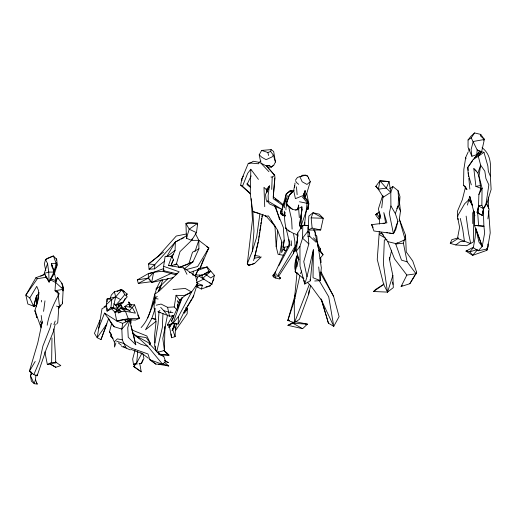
<?xml version="1.0" encoding="UTF-8"?>
<svg xmlns="http://www.w3.org/2000/svg" width="517" height="517" viewBox="0 0 517 517"><rect width="100%" height="100%" fill="white"/><g stroke="black" fill="none" stroke-linecap="round" stroke-linejoin="round"><path stroke-width="0.78" d="M176.452 323.442L175.534 330.55L187.173 313.741L187.348 308.843L186.424 307.537M118.858 303.692L118.852 306.103L116.079 311.279M471.31 184.866L468.176 173.751L467.827 167.353L473.094 159.553L478.283 156.289L481.631 151.655L484.358 139.48L480.765 134.42L474.593 132.94L470.774 136.443L468.066 139.958L468.053 147.248L471.892 156.263L476.745 154.654L479.705 151.339L483.951 152.302L487.854 165.97L488.371 171.495L490.342 176L491.124 189.461L486.652 204.073L483.569 208.661L482.516 215.524L477.062 212.506L478.522 206.005L478.891 194.534L480.81 188.627M490.342 176C490.93 165.311 491.312 154.783 482.083 147.681M157.297 352.445L164.425 350.481L164.917 326.175M251.159 198.69L252.464 219.88L247.294 263.786L248.496 265.48L254.532 263.483L261.253 256.936L254.61 258.196L254.616 256.794M42.142 322.492L37.76 342.933L29.366 371.303L33.831 374.651L37.134 375.769L37.146 374.237M478.891 194.534L482.057 188.104L481.023 189.752L479.395 178.953L477.928 173.079L480.648 165.143L484.804 171.127L485.909 178.488L488.862 184.853L486.129 203.239L483.569 208.661L481.863 205.275L482.057 188.104L479.013 176.051L480.648 165.143L478.283 156.289L483.951 152.302M294.593 187.626L294.994 183.057M313.373 249.776L310.297 280.847L304.746 284.04L307.001 276.705L313.373 249.776L313.037 277.726L320.159 280.621L321.322 267.767L317.619 242.447L313.483 237.775M44.824 351.857L47.357 364.491L51.629 362.378L51.984 338.015M107.135 308.003L107.084 311.144L113.223 307.886L115.672 296.913L114.399 291.704L121.734 289.837L124.526 291.582M465.895 187.555L466.954 189.545L463.536 185.26L463.846 169.414L465.701 157.42L468.176 151.953M258.442 179.373L250.829 169.246L250.247 193.907L252.871 211.55L262.352 214.626L265.925 216.274L268.465 215.925L277.635 230.259L281.888 241.995L281.649 252.613L283.064 249.259L284.201 240.056L283.342 227.545L274.656 205.94M315.176 235.506L315.228 233.135M379.342 231.28L377.248 259.431L383.685 284.486L387.53 292.111L393.314 287.614L392.855 275.561L389.501 259.495L391.66 250.157M379.517 224.023L379.769 213.547L379.898 215.15M473.979 211.459L473.346 241.924L466.528 245.717L455.813 244.948L450.268 243.397L451.793 239.688L458.224 237.917M154.066 308.319L154.499 294.399L159.236 290.987L179.153 271.8L163.624 266.307L165.143 256.329L171.754 256.354L173.46 259.721L171.146 265.395L168.426 265.525L171.754 256.354M171.857 257.589L175.082 250.299L175.366 241.982L186.637 235.726M160.729 288.79L160.845 285.597L162.81 279.613M171.767 323.804L169.266 325.348L171.534 337.73L175.127 336.632L175.47 327.371M271.729 189.396L272.2 177.072L274.695 175.315L266.94 166.241L260.93 163.146L259.204 154.829L261.641 150.415L271.128 149.626L273.661 151.481L275.445 162.034L273.758 165.233L271.554 166.946L269.855 166.642M301.398 228.062L301.075 225.884L301.85 206.845L298.626 208.338L299.324 217.715M320.191 250.041L320.249 248.645L317.528 243.856M482.607 213.198L482.697 210.871M154.667 300.416L154.854 295.763M283.322 204.687L273.241 196.803L274.973 177.602L274.695 175.315L267.418 167.198L267.463 166.067M162.958 313.425L162.351 327.377L156.754 351.877M301.075 225.884L308.681 204.202L308.727 203.213L305.469 198.056M279.464 277.202L280.511 277.913L279.691 279.018L275.231 277.978L273.474 276.886L273.467 274.766L275.529 271.929L282.282 257.337L289.152 244.334C288.686 233.6 282.818 223.383 285.138 212.358M56.443 306.096L59.526 306.988L62.447 303.66L63.164 289.346L61.872 283.245L57.484 277.526L55.687 280.511L55.015 290.709L59.274 293.63C53.897 303.46 48.966 314.09 47.176 325.219M173.046 277.642L151.63 282.482L151.675 281.636L138.33 283.426L137.302 279.91L148.385 273.59L153.665 272.291L163.34 268.737M211.453 283.755L210.38 285.778L201.372 289.009L197.746 287.29L197.849 285.384M308.042 227.015L307.796 231.345L308.836 243.927L303.763 261.602L307.001 276.705M308.184 228.495L308.869 216.067L313.011 212.752L319.144 214.148L323.254 218.271L320.689 229.994L309.67 230.046M486.652 204.073L486.801 201.669M41.47 301.934L41.573 300.325M58.841 306.471L57.762 322.492L56.631 324.14M186.269 234.014L176.265 236.03L158.286 256.173L148.573 263.967L149.07 269.195L154.544 268.872L154.829 264.588L175.366 241.982L179.67 239.83M303.66 278.682L295.117 271.716L298.677 259.017L296.487 250.939L297.721 233.005L302.807 225.283L308.126 225.574M399.402 205.036L399.984 196.647L398.032 190.657L392.855 186.54L389.824 188.673M131.118 319.545L130.853 323.325L130.601 321.807M181.984 297.721L171.554 320.986L172.93 323.558L178.074 324.081L178.636 316.268L191.613 292.008L197.455 283.717L195.549 276.091L183.722 267.909L168.426 265.525M274.747 177.997L273.183 198.625L282.883 205.469M287.42 201.559L287.53 200.092M164.671 330.874L164.917 327.759M475.847 228.378L475.104 237.794L473.313 247.714L469.843 251.837L465.953 251.1L473.488 247.21M252.315 251.236L253.957 231.021L252.871 211.55L259.915 213.715L256.639 237.148L252.315 251.236L247.294 263.786L249.394 265.085L254.532 263.483M297.049 272.562L294.231 301.198L294.444 322.763L287.814 320.462L295.562 293.559M159.029 312.21L158.028 324.14L154.577 344.988L156.179 351.114M405.154 236.663L405.541 235.216L406.265 251.966L412.74 261.007L416.624 272.181L416.036 273.829L406.86 275.057L401.121 286.515L409.826 283.717L416.036 273.829L407.137 261.835L401.483 260.122L395.731 243.972L405.173 239.578L405.541 235.216L399.337 219.182L400.481 211.214L398.859 197.009M283.775 255.314L278.114 254.383L276.207 246.803L277.635 230.259M284.447 211.156L284.169 214.419L284.899 214.846M377.656 213.527L375.588 214.717L376.744 214.077L379.116 216.713L378.89 219.363L375.588 214.717L379.291 211.724M35.505 379.691L37.211 384.06L34.18 383.692L35.505 379.691L35.925 375.129M135.079 349.99L132.669 359.082L133.489 364.369L136.675 362.973L137.774 351.133M298.807 259.689L296.357 256.671L295.349 270.701C293.766 265.738 295.666 259.883 297.165 255.172L298.988 259.56M476.745 154.654L477.191 149.982L471.213 137.865L474.593 132.94M124.804 294.574L120.661 299.647L115.672 296.913L107.084 298.962L106.315 304.668L107.084 311.144L110.955 307.376L111.808 299.408L115.672 296.913L121.734 289.837L124.804 294.574L127.227 296.79L122.497 302.471L115.634 305.34L113.856 303.763M307.615 201.96L306.995 199.879L304.694 197.895L305.366 192.214L305.075 190.65L303.705 196.137L304.151 197.429L305.308 198.237M487.899 218.885L489.095 209.075L487.434 204.745L487.983 207.013M304.468 224.785L306.949 204.318L306.736 203.239L299.492 201.759M176.155 264.672L180.032 251.585L191.561 240.379L196.473 232.689L197.675 223.266L188.621 222.329L185.946 223.46L186.456 238.234L191.561 240.379L198.812 240.321L208.823 247.94L199.853 268.834L203.633 258.778M43.59 311.363L44.973 300.842M468.9 151.048L469.21 148.67M199.627 276.511L199.84 274.921M300.338 221.354L301.986 209.366L301.85 206.845M124.261 319.325L126.006 321.865L129.909 319.868L127.757 327.681L128.235 337.271L135.777 344.768L130.891 325.516L129.909 319.868L122.665 323.371L121.844 329.077L122.277 339.85L126.142 348.109L130.252 349.912M381.701 207.924L383.097 195.937M309.34 284.402L294.444 322.763L299.505 319.248L308.604 294.425L309.192 290.438M258.3 240.521L258.539 238.944M258.778 237.368L259.023 235.784M259.263 234.207L259.502 232.631M259.741 231.054L260.103 228.688M260.342 227.105L260.581 225.528M260.82 223.951L261.059 222.375M261.305 220.798L261.66 218.426M261.899 216.849L262.145 215.272M106.819 306.142L101.998 308.688L97.19 337.704L100.989 339.579L108.88 317.955M62.9 290.948L63.455 287.362L61.872 283.245M177.325 310.155L174.223 306.943L176.071 295.297L184.97 295.646L191.613 292.008L185.293 288.447L173.008 289.539M172.911 312.688L170.584 312.501L170.843 310.911M284.382 207.828L286.237 193.94L289.888 190.715L293.695 190.508M192.77 275.134L193.423 271.231M294.619 185.39L293.701 190.56L295.407 198.664L303.628 195.323L303.99 193.151M301.986 209.366L299.433 224.604L300.823 228.314L300.416 226.032M301.534 214.07L299.666 225.173L301.288 228.792M286.159 250.532L284.777 250.616L284.421 247.85L283.051 246.906L284.201 240.056M467.484 250.926L465.953 251.1L472.661 255.34L486.852 250.338L487.744 247.52L490.213 232.883L488.643 210.865M297.269 241.368L296.777 244.16L293.372 253.53L278.715 276.181L280.208 278.585L280.511 277.913M279.626 254.59L281.888 241.995M297.456 209.786L298.736 204.958L298.529 207.537L297.456 209.786C293.423 210.703 289.617 207.963 286.954 205.197L286.366 203.788L289.184 195.187L293.701 190.56M298.348 207.11L297.96 209.256L295.537 210.064M473.313 247.714L478.238 250.758L482.219 246.467L484.655 232.967L483.912 226.226L483.188 207.692M250.525 193.849L240.683 185.209L241.846 178.856L248.276 163.424L250.939 162.784L253.252 161.246L259.114 162.325L260.956 161.078M385.598 222.846L383.821 212.597L386.91 222.833L371.607 224.63L373.927 230.989L393.418 233.697L389.288 213.321L390.917 205.973L390.787 192.311L389.068 181.538L379.95 180.86L378.392 189.196L383.271 197.19L390.787 192.311L392.855 186.54M171.909 273.079L151.63 282.482L153.665 272.291L163.96 271.05M167.573 314.872L162.81 338.512L164.425 350.481M115.905 342.887L114.541 347.081L114.315 341.853L109.526 331.824L111.672 323.351M281.623 209.204L280.427 212.19L281.345 214.342L283.523 215.343M176.827 274.676L175.289 274.656L163.185 271.49L163.663 269.215M281.345 214.342L281.481 213.695L282.489 213.327L282.069 213.379L282.185 209.527L285.882 198.702L286.664 202.948M276.324 274.004L275.231 277.978M481.023 189.752L481.327 188.362M289.268 320.527L287.814 320.462L294.231 301.198L299.847 275.677M56.101 263.282L51.37 263.483L53.955 272.084L53.6 274.727L49.083 282.023L48.74 272.065L47.564 263.47L45.502 259.553L53.425 255.96L56.715 259.424L57.245 264.975L53.697 271.561L54.253 271.593L56.101 263.282L53.425 255.96L48.223 257.931L45.502 259.553L44.365 263.98L45.793 270.63M58.673 308.791L59.184 306.497M62.77 290.425L63.455 287.362L61.975 287.484M141.128 327.558C153.892 314.304 151.132 294.199 161.31 279.742M308.604 294.425L310.691 285.287M177.299 302.109L177.654 300.558M258.002 242.098L254.61 258.196M38.988 293.675L36.261 305.327L36.326 306.852M467.413 205.1L469.714 196.292L472.234 204.667M42.568 321.684L42.194 323.235L41.205 315.486M286.534 199.155L287.381 195.672M294.231 301.198L294.994 298.128M465.539 186.889L462.34 199.652L457.371 211.447L457.81 216.72M31.227 372.835L30.484 375.775L31.356 381.094L34.18 383.692L30.484 375.775L32.157 373.171M51.248 323.254L50.084 327.791L42.898 346.06L39.757 360.627L33.831 374.651M253.608 260.587L258.397 241.924L262.365 215.583L262.998 214.232M390.917 205.973L395.331 213.579L397.909 221.205L395.776 229.522L393.418 233.697L389.521 232.973M55.222 324.262L53.277 331.83L46.233 349.311L37.134 375.769M111.388 334.079L110.812 336.296L113.081 338.396M273.092 276.214L273.467 274.766L272.724 275.393L273.474 276.886M478.949 205.275L477.062 212.506L482.516 215.524M34.904 305.024L34.193 306.407L33.637 306.329L36.158 296.777M306.516 175.993L306.665 175.418L305.282 175.173L299.95 176.82L302.167 181.771L307.008 184.446L310.284 181.654L307.68 176.129L306.665 175.418L304.468 175.179L302.232 175.276L301.269 176.032M480.765 134.42L480.396 135.797L484.358 139.48L473.21 141.49L471.103 149.562L471.892 156.263M54.156 274.475L56.889 266.113L56.592 262.345M407.137 261.835L403.389 243.177L404.372 239.558M275.445 162.034L273.383 155.158L270.611 151.481L271.128 149.626M201.372 289.009L202.425 285.235L197.365 283.432M200.228 276.886L211.918 284.311L214.465 275.387L207.227 267.011L198.082 270.223L195.62 274.966L202.082 275.257L210.768 271.289L208.797 271.27L202.082 275.257M486.852 250.338L488.067 246.176L487.828 243.992M36.765 304.319L36.733 295.349L36.785 305.011L33.637 306.329L36.591 296.247L39.169 292.519M196.557 280.744L197.636 277.131L201.068 275.354M304.694 197.895L304.351 192.576L304.119 196.828L304.694 197.895L306.736 193.487L310.284 181.654M282.301 207.815L286.237 193.94L291.297 190.353M99.981 320.107L94.449 333.342L97.19 337.704L106.916 323.862L100.989 339.579M186.902 236.786L186.456 238.234L189.209 229.18L197.675 223.266L197.184 224.772M293.372 253.53L297.514 239.972L297.146 237.044M303.628 195.323L305.075 190.65M274.139 276.666L275.296 273.015L273.532 275.626L275.529 271.929M110.16 298.664L111.278 295.129L114.399 291.704M196.563 282.495L197.455 283.717L193.093 297.378L183.91 312.339L178.074 324.081M259.114 162.325L258.649 163.773L250.312 163.01L248.276 163.424M304.041 280.292L304.746 284.04L300.002 266.119L299.944 246.389L302.561 238.188L302.807 225.283L306.755 225.522M382.69 195.439L378.373 208.958L380.803 218.445M384.092 284.04L375.62 289.436L373.571 291.504L387.53 292.111L392.855 275.561M287.252 203.756L285.946 207.789L285.966 209.805M60.683 304.985L59.526 306.988L57.833 291.814L55.015 290.709L63.164 289.346L55.804 282.625L57.484 277.526L58.007 278.954M155.126 308.559L151.882 318.356L145.516 329.794L156.095 321.264M198.082 270.223L198.696 268.394L207.227 267.011L205.915 267.67M47.564 263.47L44.223 273.428L49.083 282.023L53.955 272.084L48.74 272.065L44.223 273.428L49.083 282.023M194.98 251.566L198.812 240.321L195.413 233.639M139.041 363.761L141.425 363.503L142.77 359.735M393.418 233.697L397.909 221.205M483.544 140.307L484.054 138.886M311.15 217.883L313.011 212.752L323.254 218.271L311.15 217.883L312.119 228.087L308.772 229.722M182.107 297.727L172.93 323.558L178.636 316.268M175.121 323.513L172.096 330.492L175.108 323.125M395.331 213.579L398.2 205.798L398.484 197.352L398.032 190.657M53.91 324.618L55.248 321.025M98.631 328.327L104.518 313.102L116.706 320.895L122.665 323.371M191.561 240.379L192.143 238.912M250.609 193.81L242.505 186.217L247.701 173.234L250.829 169.246M147.733 317.858L154.286 301.728M158.758 290.728L160.845 285.597L168.083 278.508M118.361 306.077L117.43 308.326L112.803 307.809M280.427 212.19L281.72 209.146M152.185 305.489L154.751 299.595M158.28 291.491L160.845 285.597L155.914 289.255L157.278 287.381M280.951 212.203L280.408 213.456L281.927 214.82L285.384 215.822L283.562 215.738L282.65 214.781L281.927 214.82M125.25 298.219L123.376 302.439L118.852 306.103L117.262 304.448M126.503 295.407L127.13 293.999L121.159 289.333L117.068 291.485M198.812 240.321L198.909 248.826L192.97 261.841L184.524 268.75M198.696 268.394L195.62 274.966L196.757 273.971M251.172 175.87L247.003 184.543L250.687 187.574M300.416 273.655L301.721 270.94M111.446 334.997L110.812 336.296L112.712 337.627M473.734 210.923L472.712 213.03L472.764 223.577M171.327 263.993L173.46 259.721M196.092 286.437L197.455 283.717M141.425 363.503L143.913 358.591L143.099 354.139M396.791 208.564L398.2 205.798L400.481 211.214M149.671 344.761L150.389 343.372L146.854 335.992L132.236 330.105M126.419 295.349L127.13 293.999M212.164 282.405L213.948 279.038M206.373 252.554L208.823 247.94L206.781 246.745M136.675 362.973L141.936 353.292M278.766 265.803L289.998 245.077L288.945 239.384M135.228 363.865L133.58 366.534L134.097 366.559L135.551 363.903M174.869 326.317L172.794 330.085L175.127 336.632M243.423 176.064L241.846 178.856L242.053 180.459M169.75 327.041L167.385 324.947L172.852 315.338M171.554 320.986L173.951 316.811M44.417 274.449L35.886 277.752L25.85 295.091L27.834 303.99L34.193 306.407M183.91 312.339L191.788 298.897M192.576 297.553L193.759 295.537M166.881 256.413L175.366 241.982M409.826 283.717L414.621 275.574M415.422 274.217L416.624 272.181M35.208 361.461L29.366 371.303L31.44 372.182M276.789 277.08L294.968 246.506L294.787 241.032L293.585 234.033M33.637 306.329L29.773 298.005L36.739 286.347L38.504 290.444L38.678 298.128L34.917 310.549L36.778 317.567L36.713 316.036M208.823 247.94L197.656 266.507L185.997 269.667M184.369 313.276L187.348 308.843L185.622 307.815M47.241 278.094L45.813 277.338L37.379 278.682L25.85 295.091L29.773 298.005M295.556 180.058L297.469 177.389L300.791 176.407M472.725 160.522L467.827 167.353L468.111 170.455M473.617 159.281L479.705 151.339L477.191 149.982L481.631 151.655L474.509 158.04M163.185 271.49L163.766 270.721L163.624 266.307M375.82 186.32L379.95 180.86L389.068 181.538L386.322 188.123L378.392 189.196L375.82 186.32L378.864 189.907M296.487 250.939L299.944 246.389M129.418 310.782L134.582 304.888L139.383 318.382L135.396 320.062L125.521 319.551L116.706 320.895L114.955 312.158L111.013 308.222M273.383 155.158L271.987 156.968L266.087 159.682L261.815 157.265L259.204 154.829M319.997 258.429L323.073 254.765L318.188 247.397M293.927 322.059L292.913 323.254L287.93 325.342L302.632 328.676L307.389 324.159L295.201 321.619M129.909 319.868L121.844 329.077L114.205 326.763L111.543 323.739L108.648 319.002M477.378 249.95L472.661 255.34L469.843 251.837L477.172 249.575M115.634 305.34L120.661 299.647M153.665 272.291L148.289 278.114L138.33 283.426M294.044 190.411L289.358 195.323L286.366 203.788L292.267 209.191M168.62 327.526L172.878 323.215M185.681 310.504L187.348 308.843M114.315 341.853L117.365 338.861L122.277 339.85M471.233 202.858L468.925 199.659L464.641 203.782L457.39 216.287L459.594 227.254L457.745 237.032L457.939 238.634L470.761 243.643L468.564 233.451L466.127 216.112M487.744 247.52L485.909 249.284L478.238 250.758M106.315 304.668L111.808 299.408L107.084 298.962L107.168 301.844M157.265 296.299L155.003 298.412L155.106 303.227M401.121 286.515L402.265 285.455M383.356 234.989L381.197 232.74L379.265 234.505L385.727 238.343M397.392 242.635L396.222 243.694L387.776 241.62L381.197 232.74M184.97 295.646L179.535 300.144L177.253 305.702L177.861 307.977M210.768 271.289L202.638 278.385L201.507 274.669M163.63 252.057L148.573 263.967L154.829 264.588L149.07 269.195L150.415 268.413M167.088 256.619L175.082 250.299M154.544 268.872L164.736 261.053M170.468 256.658L173.647 254.215M455.813 244.948L460.253 241.639L464.434 241.361L462.786 229.503L460.292 218.42M175.289 274.656L177.221 273.228M171.974 315.596L173.512 316.023L169.498 316.184L158.092 311.764L159.947 310.426M174.836 265.176L176.73 263.825L179.309 267.308M214.465 275.387L210.774 277.984L205.016 273.945M373.571 291.504L383.685 284.486M266.546 201.824L267.825 200.939M271.134 167.043L273.758 165.233M126.226 309.321L124.784 306.536L132.158 307.201L135.383 313.147L125.437 311.234L114.955 312.158L120.732 308.3L128.591 309.618M468.066 139.958L471.213 137.865M376.744 214.077L379.362 212.351M450.268 243.397L457.939 238.634M287.93 325.342L293.133 322.24M118.367 313.024L121.165 311.841M104.085 306.717L106.147 305.592M114.347 297.618L115.672 296.913M198.909 248.826L192.505 252.218L188.828 263.857L192.97 261.841L178.856 267.593M158.286 256.173L159.695 255.424M379.116 216.713L380.531 215.983M181.105 239.112L183.974 237.678M114.955 312.158L117.966 310.665L120.732 308.3L125.437 311.234L128.255 318.672L139.383 318.382L137.671 314.963M196.609 282.573L204.234 278.857M181.648 299.117L179.535 300.144L176.071 295.297M40.74 276.188L44.889 274.21M184.711 295.285L191.613 292.008M306.736 203.239L307.376 202.955L308.681 204.202M248.496 265.48L249.394 265.085M198.366 269.447L189.293 272.717M179.496 267.405L188.11 264.129M293.63 251.721L295.045 251.197L295.414 249.995L294.335 249.097M263.114 150.686L261.641 150.415L267.851 152.489L270.611 151.481M171.521 265.738L176.73 263.825M55.81 367.29L49.742 363.768L55.81 367.29L60.806 365.571L55.662 362.107M167.385 324.947L173.176 323.435M118.923 303.356L122.497 302.471M156.224 305.198L161.046 304.048L167.579 307.318L174.223 306.943M478.6 213.049L478.522 206.005L481.863 205.275M154.544 272.291L148.385 273.59L148.289 278.114L151.63 282.482M47.357 364.491L55.842 362.76L53.884 328.902M305.838 324.476L307.389 324.159L292.913 323.254L302.632 328.676M307.001 208.952L308.281 208.997L307.382 209.411L307.001 208.952L308.255 208.706L307.996 207.608M116.706 320.895L128.255 318.672M476.151 170.881L473.831 168.658L475.898 186.385L480.603 185.5M137.302 279.91L148.289 278.114L150.221 280.124M383.097 223.661L384.667 223.428M387 239.591L384.338 239.972L383.401 264.058L387.53 292.111M305.76 225.716L308.145 225.38L309.832 236.534L316.184 242.324M283.051 246.906L284.124 247.216L288.486 246.661M208.803 285.972L210.38 285.778M281.855 211.233L280.608 211.375L281.442 212.022M133.489 364.369L137.457 363.936M395.731 243.972L403.389 243.177M287.814 320.462L289.371 320.301M119.485 310.517L117.966 310.665L113.081 308.042M266.914 165.653L269.99 165.362L266.145 165.724L268.51 167.127L271.554 166.946M292.286 191.574L289.552 191.788L293.1 191.594M196.266 285.688L202.425 285.235M314.724 281.002L320.159 280.621L318.692 266.959M206.012 286.761L207.517 286.664M56.224 291.911L57.833 291.814M197.675 223.266L185.946 223.46L189.209 229.18L196.473 232.689M120.164 289.85L121.734 289.837M118.891 305.437L121.185 305.444L121.514 307.014M161.252 354.959L169.04 355.166L163.979 350.5M116.68 341.259L123.589 343.398L130.433 347.838L147.965 353.951L149.891 359.761L155.811 364.104L162.693 364.375L165.595 361.461L163.766 356.381L158.228 353.311M270.927 176.995L272.2 177.072M134.582 304.888L127.835 304.41L124.784 306.536L127.26 310.161M476.021 229.134L478.942 242.072L482.219 246.467L474.483 225.425L483.912 226.226L474.483 225.425L474.121 211.375M51.629 362.378L55.842 362.76L55.506 361.389M119.847 305.243L121.185 305.444L121.45 307.027M136.391 336.037L146.208 337.601L150.389 343.372M307.705 236.185L309.832 236.534M307.305 176.071L307.68 176.129M158.7 364.278L168.736 365.997L164.128 361.913M386.399 232.398L387.963 232.689M254.623 255.398L259.65 256.329M158.118 299.007L155.003 298.412L154.913 295.679M312.119 228.087L320.689 229.994M110.955 307.376L113.223 307.886M155.682 319.235L151.882 318.356L155.934 319.532M163.766 270.721L176.827 273.81M160.677 307.344L163.766 310.711L170.584 312.501M158.092 311.764L160.406 312.404M149.891 359.761L162.693 364.375L147.791 346.338L140.85 344.257L136.656 341.944M178.481 301.973L180.459 302.568M165.453 352.639L166.978 353.105M50.375 278.805L55.687 280.511M119.731 304.972L121.185 305.444M121.598 346.461L126.277 348.057M158.738 354.171L163.766 356.381M171.146 265.395L172.613 265.932M123.382 346.539L125.637 347.379M130.891 349.343L142.763 353.906L148.353 358.275M162.803 363.768L168.736 365.997M282.65 214.781L285.384 215.822M475.898 186.385L480.17 188.033M165.485 361.493L168.413 362.63L164.393 360.304M118.341 312.081L119.795 312.656M118.606 306.387L124.952 309.328L120.448 305.327M128.397 310.439L130.349 311.363M122.18 308.352L123.557 309.03M293.669 250.499L294.994 251.34L295.414 249.995L294.276 249.149M193.429 275.005L197.636 277.131M275.251 198.993L278.301 201.119M306.995 199.879L305.65 198.67M478.522 206.005L483.569 208.661M50.097 279.607L55.804 282.625M135.389 335.449L148.411 342.693L160.083 355.043M240.683 185.209L242.505 186.217M140.734 352.743L142.763 353.906M307.156 282.088L310.995 285.953L321.593 300.448L328.431 323.203L333.769 326.324L339.1 316.604L333.575 296.293L320.967 271.787M35.886 277.752L37.379 278.682M139.752 363.328L141.219 371.813L133.58 366.534M132.559 332.011L133.38 334.48L138.873 338.131M209.366 282.541L211.918 284.311M295.117 271.716L298.303 274.029M134.097 366.559L141.219 371.813M118.354 342.92L121.411 345.304M150.214 359.729L155.811 364.104M283.064 249.259L284.777 250.616M120.771 310.976L117.43 308.326L115.595 304.868M298.703 184.343L296.39 182.469L295.672 180.847M463.536 185.26L464.537 186.075M313.69 229.929L314.924 230.937L316.727 241.827M286.741 228.857L285.584 227.874L286.657 229.542L292.887 233.102L296.415 234.466L297.676 236.34M287.904 229.839L289.242 231.506M289.152 244.334L289.998 245.077M135.234 335.016L132.837 332.858L131.111 325.826M137.024 336.632L147.791 346.338M163.915 350.494L169.04 355.166L158.809 354.048L158.661 351.657M308.836 243.927L302.561 238.188L307.796 231.345L309.347 233.096M246.964 183.438L250.461 186.669M390.787 192.311L386.322 188.123L379.95 180.86M302.212 277.118L303.86 278.773M318.685 250.241L323.073 254.765M267.283 190.715L263.974 187.303L264.723 206.697M260.93 163.146L268.924 171.702M473.831 168.658L477.928 173.079M265.984 215.99L274.966 226.233L276.207 246.803M302.342 196.88L307.376 202.955M315.273 234.246L316.805 236.107L317.541 243.229M278.295 275.658L278.715 276.181M163.766 310.711L166.603 314.278M129.761 307.176L128.759 302.012L131.589 305.612M109.526 331.824L110.922 333.639M406.86 275.057L394.503 258.83L387.776 241.62M170.145 326.537L169.266 325.348L169.983 326.479M104.518 313.102L114.205 326.763M271.27 220.966L272.659 222.943M274.042 224.914L274.966 226.233M265.26 215.279L265.925 216.274M36.442 382.838L37.211 384.06M303.434 194.831L304.248 196.124M468.925 199.659L472.46 205.43M333.575 296.293L320.146 272.504M320.979 298.839L321.807 300.215M318.918 280.162L328.709 296.777L333.769 326.324L321.593 300.448M371.607 224.63L373.164 227.428M173.848 324.754L175.534 328.062M183.722 267.909L186.967 274.294M266.94 166.241L267.418 167.198M284.124 247.216L284.421 247.85M35.88 312.914L34.975 310.795L41.095 327.791M207 266.921L208.797 271.27M304.222 223.906L304.797 225.406M128.759 302.012L130.639 306.93M155.83 350.61L155.081 346.067M54.253 271.593L51.37 263.483L52.114 267.231M476.112 229.128L482.219 246.467M40.41 320.992L41.696 324.702M314.006 229.548L314.982 232.417M40.391 324.424L41.102 326.673M275.451 205.869L279.555 219.731M321.451 299.537L328.431 323.203M399.337 219.182L405.173 239.578M469.714 196.292L474.91 215.776M267.851 152.489L268.594 155.468M133.38 334.48L135.777 344.768M288.932 207.808L291.64 219.589L292.105 229.089M308.326 177.48L308.63 178.856M45.541 276.072L45.813 277.338M167.579 307.318L169.498 316.184M56.094 281.242L54.007 270.656M154.499 294.399L154.816 295.95M465.701 157.42L465.985 158.809M177.732 304.784L178.113 307.111M306.736 193.487L308.811 203.776L308.281 208.997L308.248 204.745M310.097 279.251L310.297 280.847M389.514 257.427L389.818 259.812M392.616 282.056L392.914 284.434M297.721 233.005L298.096 236.191M62.266 302.09L62.447 303.66M171.108 333.917L171.534 337.73M317.703 244.812L317.949 247.184M320.611 257.369L321.115 262.61M468.331 172.788L468.686 176.665M468.835 178.216L469.837 189.086M296.461 186.799L297.139 194.683M154.757 308.229L155.985 322.479L154.415 337.297L154.841 342.881M457.933 218.219L458.056 219.725M56.295 258.578L56.411 260.083M477.63 212.125L478.593 225.748M125.851 319.59L126.006 321.865M296.357 256.671L297.023 266.63M291.187 240.78L291.51 245.749M197.623 285.061L197.746 287.29M286.741 203.957L286.761 204.473M320.249 248.645L320.34 251.559M304.778 222.207L304.862 225.347M465.423 186.605L465.481 188.976M488.487 197.119L488.526 208.525M266.778 188.983L266.759 192.815L269.389 185.971L266.778 188.983M269.389 185.971L268.116 195.581L268.368 201.326L282.36 209.592L269.615 203.982L266.177 199.782L265.531 194.521L269.389 185.971"/></g></svg>
